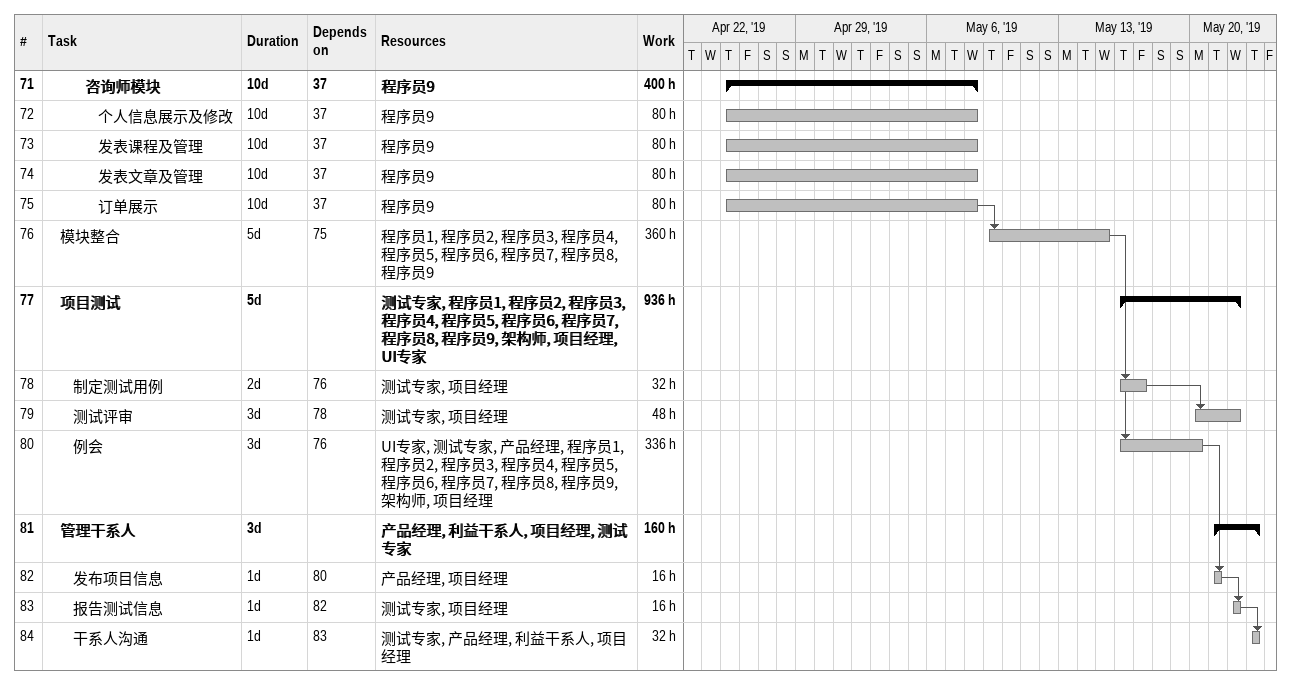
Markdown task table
| ID | Level | Task | Duration | Start | Finish | Predecessors | Resources | Work (h) |
|---|---|---|---|---|---|---|---|---|
| 71 | 4 | **咨询师模块** | 10d | 2019-04-25 | 2019-05-08 | 37 | 程序员9 | 400 |
| 72 | 5 | 个人信息展示及修改 | 10d | 2019-04-25 | 2019-05-08 | 37 | 程序员9 | 80 |
| 73 | 5 | 发表课程及管理 | 10d | 2019-04-25 | 2019-05-08 | 37 | 程序员9 | 80 |
| 74 | 5 | 发表文章及管理 | 10d | 2019-04-25 | 2019-05-08 | 37 | 程序员9 | 80 |
| 75 | 5 | 订单展示 | 10d | 2019-04-25 | 2019-05-08 | 37 | 程序员9 | 80 |
| 76 | 2 | 模块整合 | 5d | 2019-05-09 | 2019-05-15 | 75 | 程序员1, 程序员2, 程序员3, 程序员4, 程序员5, 程序员6, 程序员7, 程序员8, 程序员9 | 360 |
| 77 | 2 | **项目测试** | 5d | 2019-05-16 | 2019-05-22 |  | 测试专家, 程序员1, 程序员2, 程序员3, 程序员4, 程序员5, 程序员6, 程序员7, 程序员8, 程序员9, 架构师, 项目经理, UI专家 | 936 |
| 78 | 3 | 制定测试用例 | 2d | 2019-05-16 | 2019-05-17 | 76 | 测试专家, 项目经理 | 32 |
| 79 | 3 | 测试评审 | 3d | 2019-05-20 | 2019-05-22 | 78 | 测试专家, 项目经理 | 48 |
| 80 | 3 | 例会 | 3d | 2019-05-16 | 2019-05-20 | 76 | UI专家, 测试专家, 产品经理, 程序员1, 程序员2, 程序员3, 程序员4, 程序员5, 程序员6, 程序员7, 程序员8, 程序员9, 架构师, 项目经理 | 336 |
| 81 | 2 | **管理干系人** | 3d | 2019-05-21 | 2019-05-23 |  | 产品经理, 利益干系人, 项目经理, 测试专家 | 160 |
| 82 | 3 | 发布项目信息 | 1d | 2019-05-21 | 2019-05-21 | 80 | 产品经理, 项目经理 | 16 |
| 83 | 3 | 报告测试信息 | 1d | 2019-05-22 | 2019-05-22 | 82 | 测试专家, 项目经理 | 16 |
| 84 | 3 | 干系人沟通 | 1d | 2019-05-23 | 2019-05-23 | 83 | 测试专家, 产品经理, 利益干系人, 项目经理 | 32 |
